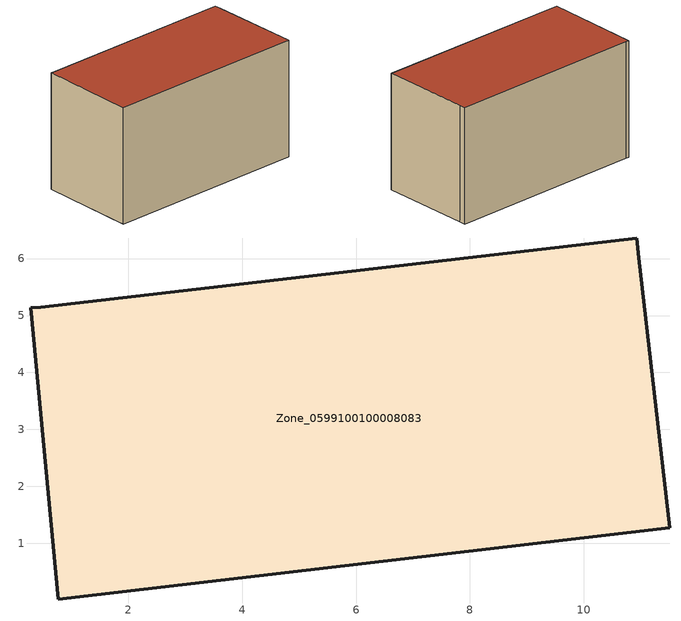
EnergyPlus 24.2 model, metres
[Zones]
Zone_0599100100008083
 floor ground (C_G): 11.51,1.27 0.77,0.02 0.29,5.13 0.46,5.15 10.93,6.36 10.96,6.01 z0
 wall outside (C_F): 10.96,6.01 10.93,6.36 0.46,5.15 0.29,5.13 0.77,0.02 11.51,1.27 10.96,6.01 z0:6.17
 roof outside (C_R): 0.77,0.02 11.51,1.27 10.96,6.01 10.93,6.36 0.46,5.15 0.29,5.13 z6.17
[BUILDING]
Pand.0599100100008083: North Axis=0; Terrain=City; Loads Convergence Tolerance Value=0.04; Temperature Convergence Tolerance Value=0.4; Solar Distribution=FullExterior; Maximum Number of Warmup Days=25; Minimum Number of Warmup Days=1
[Site:Location]
Rotterdam.The.Hague.AP_ZH_NLD Design_Conditions: Latitude=51.96; Longitude=4.45; Time Zone=1; Elevation=-4.5
[SITE:GROUNDTEMPERATURE:BUILDINGSURFACE]
18, 18, 18, 18, 18, 18, 18, 18, 18, 18, 18, 18
[MATERIAL] Thermal Absorptance=0.9; Solar Absorptance=0.7; Visible Absorptance=0.7
Name | Roughness | Thickness | Conductivity | Density | Specific Heat
G.TC.2015-2018 | MediumSmooth | 0.15 | 0.0428571 | 540 | 1210
F.TC.2015-2018 | Rough | 0.3 | 0.0666667 | 1920 | 840
R.TC.2015-2018 | MediumRough | 0.2 | 0.0333333 | 1500 | 1000
[CONSTRUCTION]
C_G: G.TC.2015-2018
C_F: F.TC.2015-2018
C_R: R.TC.2015-2018
[ZONE]
Zone_0599100100008083: Type=1; Multiplier=1; Ceiling Height=Autocalculate; Volume=Autocalculate; Floor Area=autocalculate; Part of Total Floor Area=Yes
[ZONEINFILTRATION:DESIGNFLOWRATE]
Infil_Zone_0599100100008083: Zone or ZoneList or Space or SpaceList=Zone_0599100100008083; Schedule=AlwaysOn; Design Flow Rate Calculation Method=Flow/Area; Flow Rate per Floor Area=0.0015; Constant Term Coefficient=1; Temperature Term Coefficient=0; Velocity Term Coefficient=0; Velocity Squared Term Coefficient=0
[HVACTEMPLATE:ZONE:IDEALLOADSAIRSYSTEM]
Zone_0599100100008083: Maximum Heating Supply Air Temperature=50; Minimum Cooling Supply Air Temperature=13; Maximum Heating Supply Air Humidity Ratio=0.0156; Minimum Cooling Supply Air Humidity Ratio=0.0077; Heating Limit=NoLimit; Cooling Limit=NoLimit; Dehumidification Control Type=ConstantSensibleHeatRatio; Cooling Sensible Heat Ratio=0.7; Dehumidification Setpoint=60; Humidification Control Type=None; Humidification Setpoint=30; Outdoor Air Method=None; Outdoor Air Flow Rate per Person=0.00944; Outdoor Air Flow Rate per Zone Floor Area=0; Outdoor Air Flow Rate per Zone=0; Demand Controlled Ventilation Type=None; Outdoor Air Economizer Type=NoEconomizer; Heat Recovery Type=None; Sensible Heat Recovery Effectiveness=0.7; Latent Heat Recovery Effectiveness=0.65
[ZONECONTROL:THERMOSTAT]
ThermostatControl_Zone_0599100100008083: Zone or ZoneList=Zone_0599100100008083; Control Type Schedule=DualSetpointControlType; Control 1=Thermostat_Zone_0599100100008083; Temperature Difference Between Cutout And Setpoint=0
[THERMOSTATSETPOINT:DUALSETPOINT]
Thermostat_Zone_0599100100008083: Heating Setpoint Temperature Schedule=HeatingSetpoint_Zone_0599100100008083; Cooling Setpoint Temperature Schedule=CoolingSetpoint_Zone_0599100100008083
[SCHEDULE:COMPACT]
HeatingSetpoint_Zone_0599100100008083: Through: 12/31, For: AllDays, Until: 24:00, 21
CoolingSetpoint_Zone_0599100100008083: Through: 12/31, For: AllDays, Until: 24:00, 24
DualSetpointControlType: Through: 12/31, For: AllDays, Until: 24:00, 4
AlwaysOn: Through: 12/31, For: AllDays, Until: 24:00, 1
